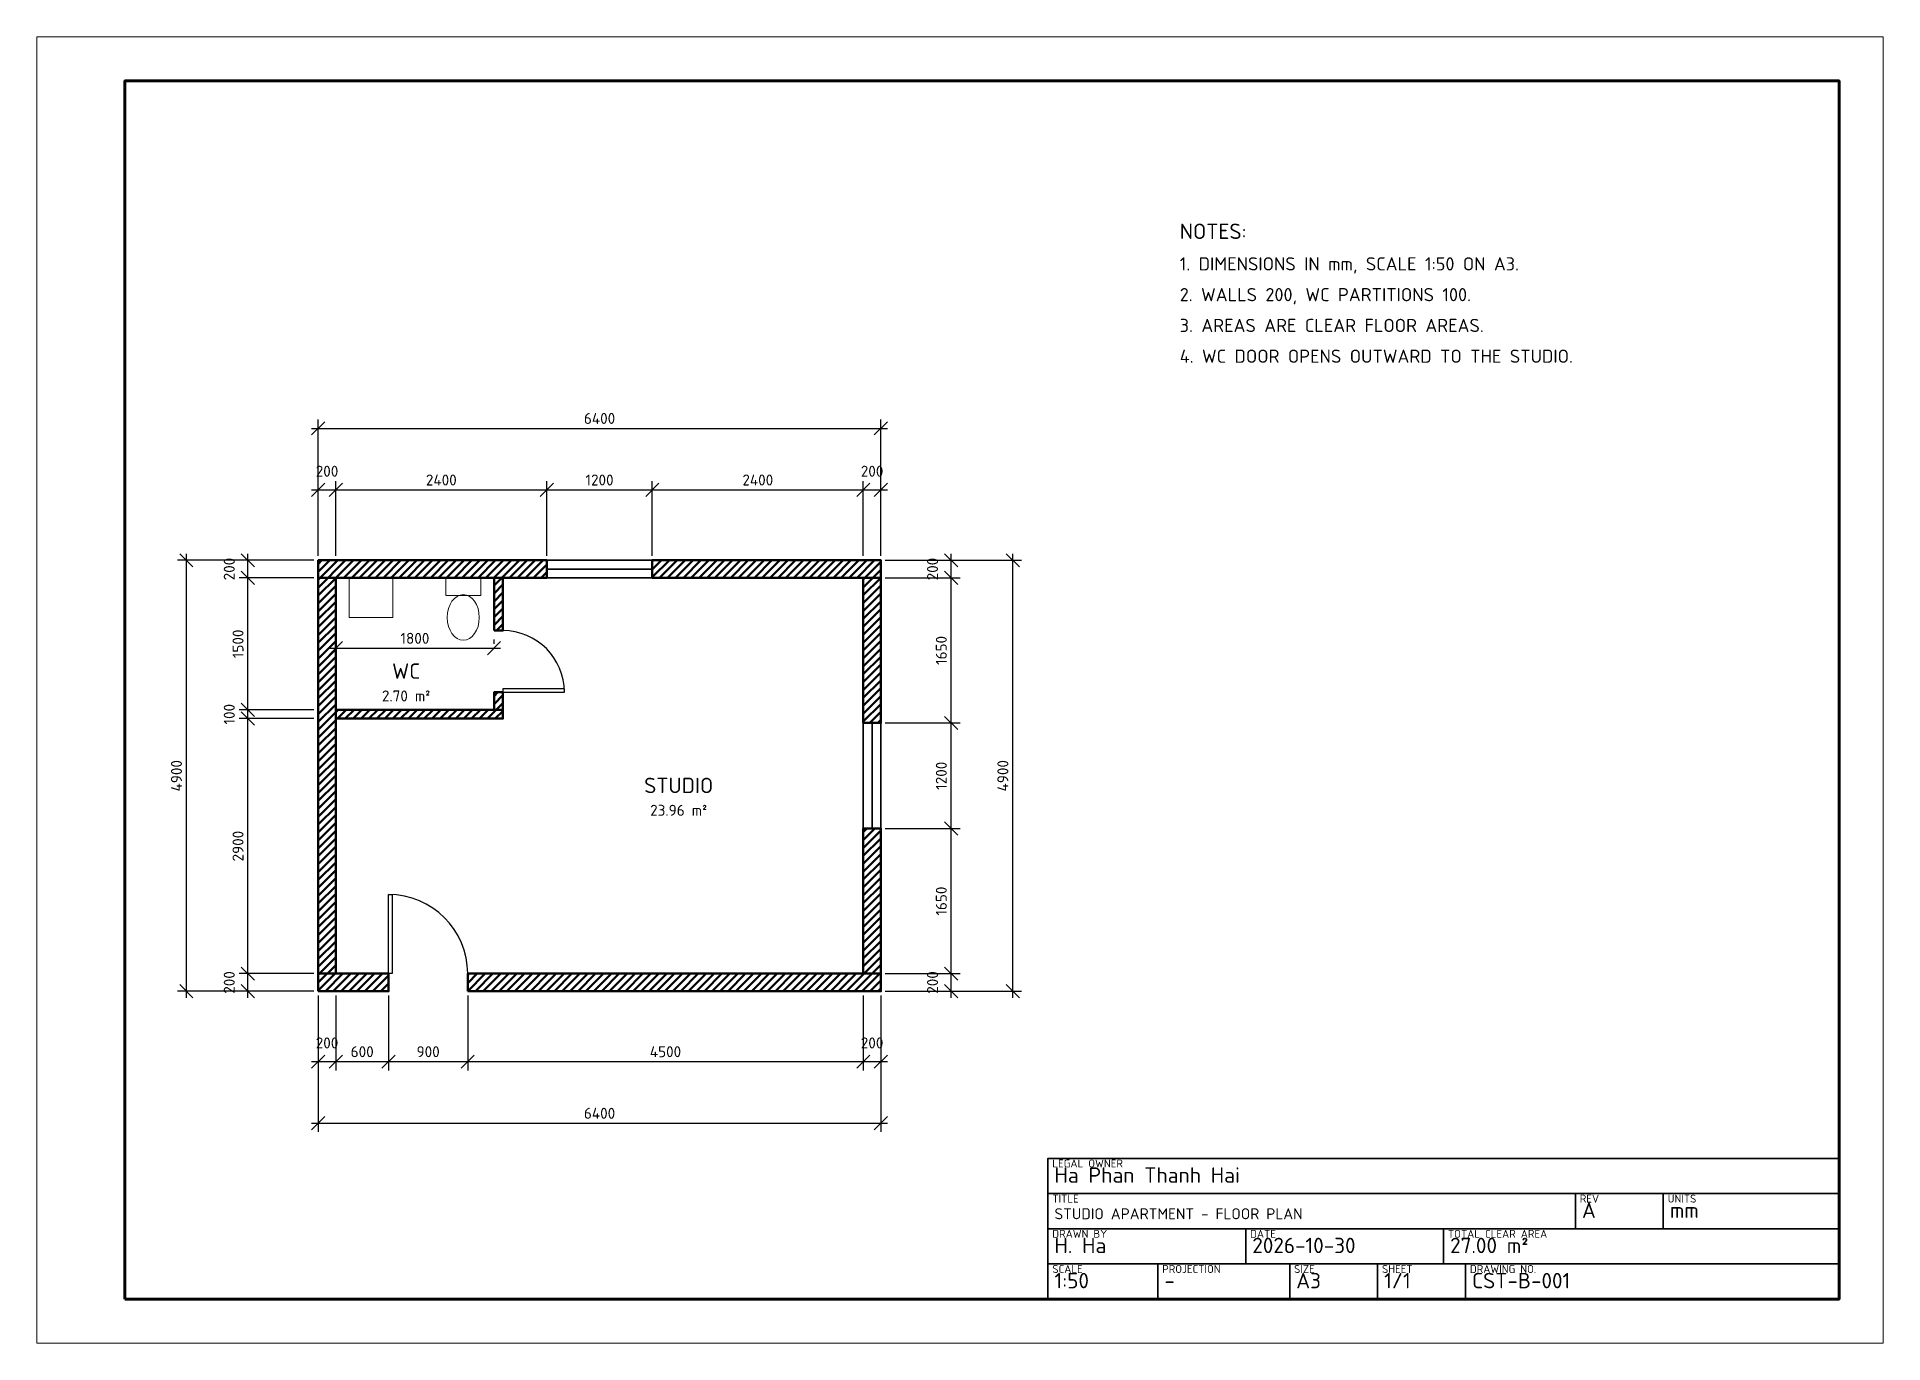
# Model space of a CAD drawing. Header units: millimetres. Extents: x 0 to 21000, y 0 to 14850.
import ezdxf
from ezdxf.enums import TextEntityAlignment as Align

# ---------------------------------------------------------------- set-up
doc = ezdxf.new("R2010")
doc.units = ezdxf.units.MM
doc.header["$LTSCALE"] = 50
for name, color, linetype, lineweight in [('DIM', 7, 'Continuous', 18), ('DOOR', 7, 'Continuous', 25), ('FURN', 7, 'Continuous', 18), ('TEXT', 7, 'Continuous', 25), ('TITLE', 7, 'Continuous', 35), ('WALL', 7, 'Continuous', 50), ('WINDOW', 7, 'Continuous', 35)]:
    doc.layers.add(name, color=color, linetype=linetype, lineweight=lineweight)
doc.styles.add('ISO', font='isocpeur.ttf')
doc.dimstyles.new('ARCH-50', dxfattribs={"dimscale": 50, "dimtxt": 2.5, "dimasz": 2, "dimexe": 2, "dimexo": 1, "dimgap": 1, "dimtad": 1, "dimdec": 0, "dimdsep": 46, "dimtxsty": 'ISO', "dimtsz": 1.5, "dimcen": 2.5, "dimdle": 1.5, "dimazin": 3, "dimtfac": 1, "dimtdec": 1, "dimtmove": 0, "dimatfit": 3, "dimarcsym": 0})

msp = doc.modelspace()

# ---------------------------------------------------------------- hatches: boundary and pattern name
at = {"layer": 'WALL'}
h = msp.add_hatch(dxfattribs=at)
h.set_pattern_fill('ANSI31', scale=20)
h.paths.add_polyline_path([(3200, 4000), (4000, 4000), (4000, 4200), (3200, 4200)])
h.paths.add_polyline_path([(4900, 4000), (9600, 4000), (9600, 4200), (4900, 4200)])
h.paths.add_polyline_path([(3200, 8700), (5800, 8700), (5800, 8900), (3200, 8900)])
h.paths.add_polyline_path([(7000, 8700), (9600, 8700), (9600, 8900), (7000, 8900)])
h.paths.add_polyline_path([(3200, 4200), (3400, 4200), (3400, 8700), (3200, 8700)])
h.paths.add_polyline_path([(9400, 4200), (9600, 4200), (9600, 5850), (9400, 5850)])
h.paths.add_polyline_path([(9400, 7050), (9600, 7050), (9600, 8700), (9400, 8700)])
h.paths.add_polyline_path([(3400, 7100), (5300, 7100), (5300, 7200), (3400, 7200)])
h.paths.add_polyline_path([(5200, 7200), (5300, 7200), (5300, 7400), (5200, 7400)])
h.paths.add_polyline_path([(5200, 8100), (5300, 8100), (5300, 8700), (5200, 8700)])

# ---------------------------------------------------------------- linework, layer by layer
at = {"layer": 'DOOR'}
for points in [[(5300, 7400), (6000, 7400), (6000, 7440), (5300, 7440)], [(4000, 4200), (4000, 5100), (4040, 5100), (4040, 4200)]]:
    msp.add_lwpolyline(points, close=True, dxfattribs=at)
for centre, radius in [((5300, 7400), 700), ((4000, 4200), 900)]:
    msp.add_arc(centre, radius, 0, 90, dxfattribs=at)
at = {"layer": 'FURN'}
for points in [[(3550, 8250), (4050, 8250), (4050, 8700), (3550, 8700)], [(4650, 8500), (5050, 8500), (5050, 8700), (4650, 8700)]]:
    msp.add_lwpolyline(points, close=True, dxfattribs=at)
msp.add_ellipse((4850, 8250), major_axis=(0, 260), ratio=0.7, dxfattribs=at)
at = {"layer": 'TITLE', "lineweight": 18}
msp.add_lwpolyline([(0, 0), (21000, 0), (21000, 14850), (0, 14850)], close=True, dxfattribs=at)
at = {"layer": 'TITLE', "lineweight": 70}
msp.add_lwpolyline([(1000, 500), (20500, 500), (20500, 14350), (1000, 14350)], close=True, dxfattribs=at)
at = {"layer": 'TITLE', "lineweight": 35}
for points in [[(11500, 1700), (20500, 1700), (20500, 2100), (11500, 2100)], [(11500, 1300), (17500, 1300), (17500, 1700), (11500, 1700)], [(17500, 1300), (18500, 1300), (18500, 1700), (17500, 1700)], [(18500, 1300), (20500, 1300), (20500, 1700), (18500, 1700)], [(11500, 900), (13750, 900), (13750, 1300), (11500, 1300)], [(13750, 900), (16000, 900), (16000, 1300), (13750, 1300)], [(16000, 900), (20500, 900), (20500, 1300), (16000, 1300)], [(11500, 500), (12750, 500), (12750, 900), (11500, 900)], [(12750, 500), (14250, 500), (14250, 900), (12750, 900)], [(14250, 500), (15250, 500), (15250, 900), (14250, 900)], [(15250, 500), (16250, 500), (16250, 900), (15250, 900)], [(16250, 500), (20500, 500), (20500, 900), (16250, 900)]]:
    msp.add_lwpolyline(points, close=True, dxfattribs=at)
at = {"layer": 'WALL'}
for points in [[(3200, 8700), (5800, 8700), (5800, 8900), (3200, 8900)], [(7000, 8700), (9600, 8700), (9600, 8900), (7000, 8900)], [(3200, 4200), (3400, 4200), (3400, 8700), (3200, 8700)], [(5200, 8100), (5300, 8100), (5300, 8700), (5200, 8700)], [(9400, 7050), (9600, 7050), (9600, 8700), (9400, 8700)], [(5200, 7200), (5300, 7200), (5300, 7400), (5200, 7400)], [(3400, 7100), (5300, 7100), (5300, 7200), (3400, 7200)], [(9400, 4200), (9600, 4200), (9600, 5850), (9400, 5850)], [(3200, 4000), (4000, 4000), (4000, 4200), (3200, 4200)], [(4900, 4000), (9600, 4000), (9600, 4200), (4900, 4200)]]:
    msp.add_lwpolyline(points, close=True, dxfattribs=at)
at = {"layer": 'WINDOW'}
for p, q in [((5800, 8900), (7000, 8900)), ((5800, 8800), (7000, 8800)), ((5800, 8700), (7000, 8700)), ((9400, 5850), (9400, 7050)), ((9500, 5850), (9500, 7050)), ((9600, 5850), (9600, 7050))]:
    msp.add_line(p, q, dxfattribs=at)

# ---------------------------------------------------------------- texts
at = {"layer": 'TEXT', "style": 'ISO'}
for s, height, p in [('NOTES:', 175, (13000, 12500)), ('1. DIMENSIONS IN mm, SCALE 1:50 ON A3.', 150, (13000, 12150)), ('2. WALLS 200, WC PARTITIONS 100.', 150, (13000, 11800)), ('3. AREAS ARE CLEAR FLOOR AREAS.', 150, (13000, 11450)), ('4. WC DOOR OPENS OUTWARD TO THE STUDIO.', 150, (13000, 11100))]:
    msp.add_text(s, height=height, dxfattribs=at).set_placement(p, align=Align.BOTTOM_LEFT)
for s, p in [('WC', (4200, 7500)), ('STUDIO', (7300, 6200))]:
    msp.add_text(s, height=175, dxfattribs=at).set_placement(p, align=Align.BOTTOM_CENTER)
for s, p in [('2.70 m²', (4200, 7420)), ('23.96 m²', (7300, 6120))]:
    msp.add_text(s, height=125, dxfattribs=at).set_placement(p, align=Align.TOP_CENTER)
at = {"layer": 'TITLE', "style": 'ISO'}
for s, height, p in [('LEGAL OWNER', 90, (11550, 1970)), ('Ha Phan Thanh Hai', 175, (11575, 1770)), ('TITLE', 90, (11550, 1570)), ('REV', 90, (17550, 1570)), ('UNITS', 90, (18550, 1570)), ('STUDIO APARTMENT - FLOOR PLAN', 125, (11575, 1370)), ('A', 175, (17575, 1370)), ('mm', 175, (18575, 1370)), ('DRAWN BY', 90, (11550, 1170)), ('DATE', 90, (13800, 1170)), ('TOTAL CLEAR AREA', 90, (16050, 1170)), ('H. Ha', 175, (11575, 970)), ('2026-10-30', 175, (13825, 970)), ('27.00 m²', 175, (16075, 970)), ('SCALE', 90, (11550, 770)), ('PROJECTION', 90, (12800, 770)), ('SIZE', 90, (14300, 770)), ('SHEET', 90, (15300, 770)), ('DRAWING NO.', 90, (16300, 770)), ('1:50', 175, (11575, 570)), ('-', 175, (12825, 570)), ('A3', 175, (14325, 570)), ('1/1', 175, (15325, 570)), ('CST-B-001', 175, (16325, 570))]:
    msp.add_text(s, height=height, dxfattribs=at).set_placement(p, align=Align.BOTTOM_LEFT)

# ---------------------------------------------------------------- dimensions: what is measured, and where the dimension line sits
at = {"layer": 'DIM'}
for base, p1, p2 in [((3200, 10400), (3200, 8900), (9600, 8900)), ((3200, 9700), (3200, 8900), (3400, 8900)), ((3400, 9700), (3400, 8900), (5800, 8900)), ((5800, 9700), (5800, 8900), (7000, 8900)), ((7000, 9700), (7000, 8900), (9400, 8900)), ((9400, 9700), (9400, 8900), (9600, 8900)), ((3400, 7900), (3400, 7900), (5200, 7900)), ((3200, 3200), (3200, 4000), (3400, 4000)), ((3200, 2500), (3200, 4000), (9600, 4000)), ((3400, 3200), (3400, 4000), (4000, 4000)), ((4000, 3200), (4000, 4000), (4900, 4000)), ((4900, 3200), (4900, 4000), (9400, 4000)), ((9400, 3200), (9400, 4000), (9600, 4000))]:
    msp.add_linear_dim(base=base, p1=p1, p2=p2, dimstyle='ARCH-50', dxfattribs=at).render()
for base, p1, p2 in [((1700, 4000), (3200, 4000), (3200, 8900)), ((2400, 8700), (3200, 8700), (3200, 8900)), ((10400, 8700), (9600, 8700), (9600, 8900)), ((11100, 4000), (9600, 4000), (9600, 8900)), ((2400, 7200), (3200, 7200), (3200, 8700)), ((10400, 7050), (9600, 7050), (9600, 8700)), ((2400, 7100), (3200, 7100), (3200, 7200)), ((2400, 4200), (3200, 4200), (3200, 7100)), ((10400, 5850), (9600, 5850), (9600, 7050)), ((10400, 4200), (9600, 4200), (9600, 5850)), ((2400, 4000), (3200, 4000), (3200, 4200)), ((10400, 4000), (9600, 4000), (9600, 4200))]:
    msp.add_linear_dim(base=base, p1=p1, p2=p2, angle=90, dimstyle='ARCH-50', dxfattribs=at).render()

doc.saveas('drawing.dxf')
